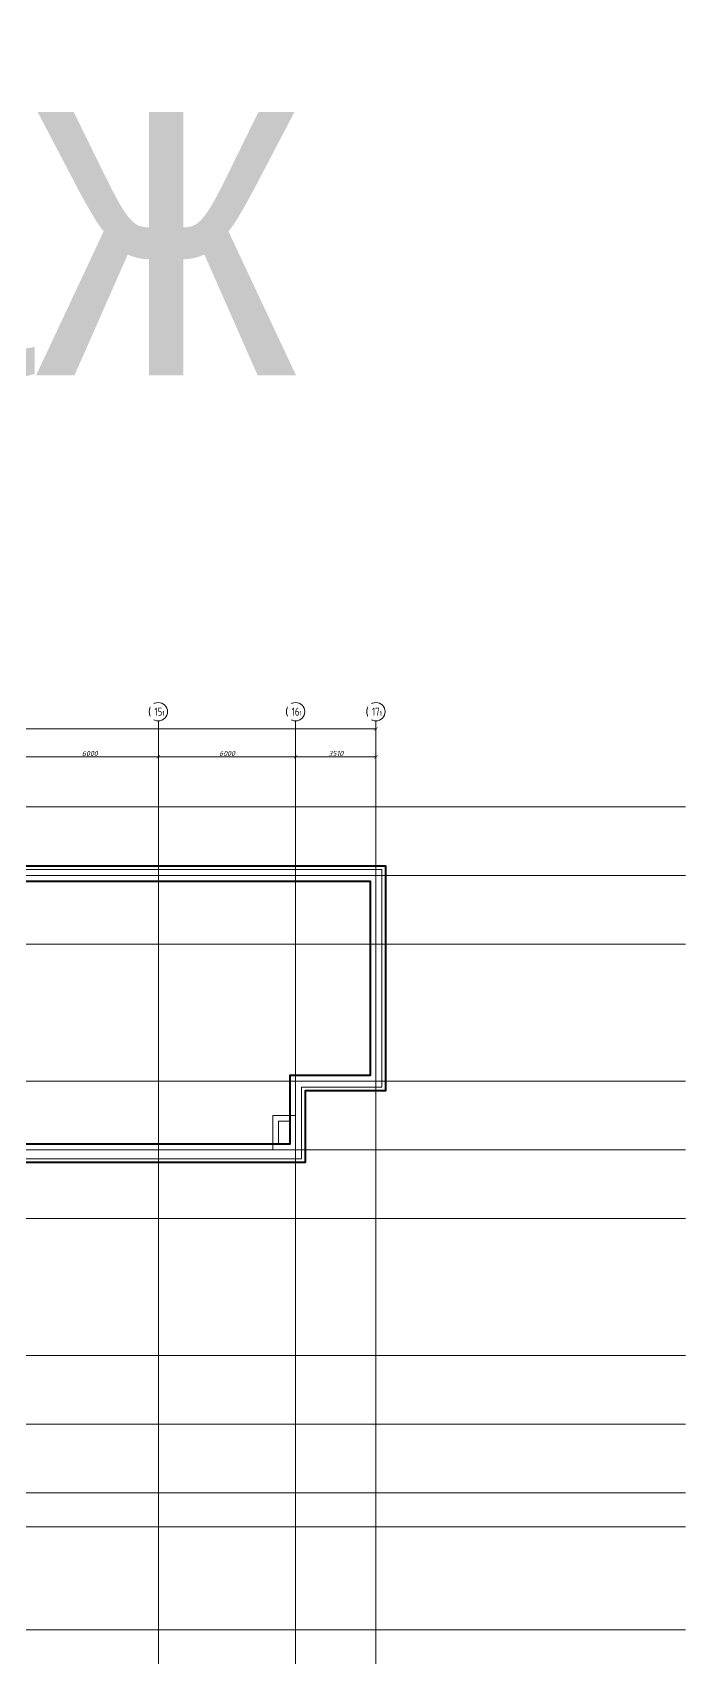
# Model space of a CAD drawing. Header units: millimetres. Extents: x 0 to 546, y 0 to 356.
# Drawn here: x 516.6 to 545.2, y 284.8 to 355.9 of the extents above; entities that cross this region are included whole.
import ezdxf

# ---------------------------------------------------------------- set-up
doc = ezdxf.new("R2010")
doc.units = ezdxf.units.MM
for name, pattern in [('ACAD_ISO02W100', [15, 12, -3]), ('CENTER', [2, 1.25, -0.25, 0.25, -0.25]), ('HIDDEN', [6, 4, -2])]:
    doc.linetypes.add(name, pattern=pattern)
for name, color, linetype, lineweight in [('АР_Навесной фасад', 147, 'Continuous', 5), ('АР_Оси', 195, 'Continuous', 9), ('АР_Оси размеры', 164, 'Continuous', 9), ('перекр 0.3', 181, 'Continuous', 30), ('пунктир', 251, 'Continuous', 13)]:
    doc.layers.add(name, color=color, linetype=linetype, lineweight=lineweight)
doc.styles.add('Arial', font='ARIALN.TTF')
doc.styles.add('ГОСТ 2.304', font='isocpeur.ttf', dxfattribs={"width": 0.7})
doc.styles.add('Мой', font='isocpeui.ttf')
doc.dimstyles.new('Размер в модели', dxfattribs={"dimscale": 0.5, "dimtxt": 0.45, "dimasz": 0.3, "dimexe": 0.05, "dimexo": 0.05, "dimgap": 0.07, "dimtad": 1, "dimdec": 0, "dimlfac": 1000, "dimzin": 1, "dimdsep": 46, "dimtxsty": 'Мой', "dimblk": 'ARCHTICK', "dimcen": 0, "dimdle": 0.05, "dimclrd": 7, "dimclre": 7, "dimclrt": 7, "dimadec": 7, "dimazin": 0, "dimtfac": 1, "dimtdec": 0, "dimtmove": 0, "dimatfit": 3, "dimfxl": 1, "dimfxlon": 1, "dimtolj": 1, "dimtzin": 9, "dimlwd": 13, "dimlwe": -1, "dimarcsym": 1})

# ---------------------------------------------------------------- blocks, each defined once
blk = doc.blocks.new('_ArchTick')
at = {"color": 0, "linetype": 'ByBlock', "const_width": 0.15}
blk.add_lwpolyline([(-0.5, -0.5), (0.5, 0.5)], dxfattribs=at)
blk = doc.blocks.new('*D196')
at = {"layer": 'АР_Оси размеры', "color": 7, "lineweight": 13, "ltscale": 100, "transparency": 16777216}
blk.add_line((516.117, 324.214), (522.167, 324.214), dxfattribs=at)
at = {"layer": 'АР_Оси размеры', "color": 7, "ltscale": 100, "transparency": 16777216}
for p, q in [((516.142, 324.714), (516.142, 324.189)), ((522.142, 324.691), (522.142, 324.189))]:
    blk.add_line(p, q, dxfattribs=at)
at = {"layer": 'АР_Оси размеры', "color": 7, "lineweight": 13, "ltscale": 100, "transparency": 16777216, "xscale": 0.15, "yscale": 0.15, "zscale": 0.15, "rotation": 180}
blk.add_blockref('_ArchTick', (516.142, 324.214), dxfattribs=at)
at = {"layer": 'АР_Оси размеры', "color": 7, "lineweight": 13, "ltscale": 100, "transparency": 16777216, "xscale": 0.15, "yscale": 0.15, "zscale": 0.15}
blk.add_blockref('_ArchTick', (522.142, 324.214), dxfattribs=at)
at = {"layer": 'АР_Оси размеры', "color": 7, "ltscale": 100, "transparency": 16777216, "insert": (519.142, 324.362), "char_height": 0.225, "attachment_point": 5, "style": 'Мой'}
blk.add_mtext('\\A1;6000', dxfattribs=at)
blk = doc.blocks.new('*D197')
at = {"layer": 'АР_Оси размеры', "color": 7, "lineweight": 13, "ltscale": 100, "transparency": 16777216}
blk.add_line((522.117, 324.214), (528.167, 324.214), dxfattribs=at)
at = {"layer": 'АР_Оси размеры', "color": 7, "ltscale": 100, "transparency": 16777216}
for p, q in [((522.142, 324.691), (522.142, 324.189)), ((528.142, 324.69), (528.142, 324.189))]:
    blk.add_line(p, q, dxfattribs=at)
at = {"layer": 'АР_Оси размеры', "color": 7, "lineweight": 13, "ltscale": 100, "transparency": 16777216, "xscale": 0.15, "yscale": 0.15, "zscale": 0.15, "rotation": 180}
blk.add_blockref('_ArchTick', (522.142, 324.214), dxfattribs=at)
at = {"layer": 'АР_Оси размеры', "color": 7, "lineweight": 13, "ltscale": 100, "transparency": 16777216, "xscale": 0.15, "yscale": 0.15, "zscale": 0.15}
blk.add_blockref('_ArchTick', (528.142, 324.214), dxfattribs=at)
at = {"layer": 'АР_Оси размеры', "color": 7, "ltscale": 100, "transparency": 16777216, "insert": (525.142, 324.362), "char_height": 0.225, "attachment_point": 5, "style": 'Мой'}
blk.add_mtext('\\A1;6000', dxfattribs=at)
blk = doc.blocks.new('*D198')
at = {"layer": 'АР_Оси размеры', "color": 7, "lineweight": 13, "ltscale": 100, "transparency": 16777216}
blk.add_line((528.117, 324.214), (531.677, 324.214), dxfattribs=at)
at = {"layer": 'АР_Оси размеры', "color": 7, "ltscale": 100, "transparency": 16777216}
for p, q in [((528.142, 324.69), (528.142, 324.189)), ((531.652, 324.714), (531.652, 324.189))]:
    blk.add_line(p, q, dxfattribs=at)
at = {"layer": 'АР_Оси размеры', "color": 7, "lineweight": 13, "ltscale": 100, "transparency": 16777216, "xscale": 0.15, "yscale": 0.15, "zscale": 0.15, "rotation": 180}
blk.add_blockref('_ArchTick', (528.142, 324.214), dxfattribs=at)
at = {"layer": 'АР_Оси размеры', "color": 7, "lineweight": 13, "ltscale": 100, "transparency": 16777216, "xscale": 0.15, "yscale": 0.15, "zscale": 0.15}
blk.add_blockref('_ArchTick', (531.652, 324.214), dxfattribs=at)
at = {"layer": 'АР_Оси размеры', "color": 7, "ltscale": 100, "transparency": 16777216, "insert": (529.897, 324.362), "char_height": 0.225, "attachment_point": 5, "style": 'Мой'}
blk.add_mtext('\\A1;3510', dxfattribs=at)
blk = doc.blocks.new('*D203')
at = {"layer": 'АР_Оси размеры', "color": 7, "lineweight": 13, "ltscale": 100, "transparency": 16777216}
blk.add_line((468.117, 325.437), (531.677, 325.437), dxfattribs=at)
at = {"layer": 'АР_Оси размеры', "color": 7, "ltscale": 100, "transparency": 16777216}
for p, q in [((468.142, 325.437), (468.142, 325.462)), ((531.652, 325.437), (531.652, 325.462))]:
    blk.add_line(p, q, dxfattribs=at)
at = {"layer": 'АР_Оси размеры', "color": 7, "lineweight": 13, "ltscale": 100, "transparency": 16777216, "xscale": 0.15, "yscale": 0.15, "zscale": 0.15, "rotation": 180}
blk.add_blockref('_ArchTick', (468.142, 325.437), dxfattribs=at)
at = {"layer": 'АР_Оси размеры', "color": 7, "lineweight": 13, "ltscale": 100, "transparency": 16777216, "xscale": 0.15, "yscale": 0.15, "zscale": 0.15}
blk.add_blockref('_ArchTick', (531.652, 325.437), dxfattribs=at)
at = {"layer": 'АР_Оси размеры', "color": 7, "ltscale": 100, "transparency": 16777216, "insert": (499.897, 325.584), "char_height": 0.225, "attachment_point": 5, "style": 'Мой'}
blk.add_mtext('\\A1;63510', dxfattribs=at)
blk = doc.blocks.new('прпр')
at = {"layer": 'АР_Навесной фасад', "color": 18, "lineweight": 40, "ltscale": 100, "true_color": 0x000000}
for points in [[(479.7211, 322.4442), (489.5611, 322.4442), (489.5611, 319.4442), (497.7211, 319.4442), (497.7211, 322.9542), (506.0616, 322.9542), (506.0611, 319.4442), (532.0711, 319.4442), (532.0711, 309.6042), (528.5611, 309.6042), (528.5611, 306.4742), (499.0204, 306.4742), (499.0204, 306.3342, -0.1768281), (496.2505, 300.1328, -0.1882125), (489.701, 297.1394), (489.561, 297.1394), (489.561, 293.9592), (492.691, 293.9592), (492.691, 291.0292), (495.8111, 291.0292), (495.8111, 282.6892)], [(490.0761, 318.7742), (498.3911, 318.7742), (498.3911, 322.2842), (505.3914, 322.2842), (505.3908, 318.774), (531.4011, 318.774), (531.4011, 310.2742), (527.8911, 310.2742), (527.8911, 307.2742), (498.3761, 307.2742), (498.3761, 306.3342, -0.1713588), (495.8447, 300.6717, -0.1904546), (489.6493, 297.7929), (488.891, 297.7929), (488.891, 293.2892), (492.021, 293.2892), (492.021, 290.3592), (492.901, 290.3592)]]:
    blk.add_lwpolyline(points, format="xyb", dxfattribs=at)
at = {"layer": 'АР_Оси', "linetype": 'CENTER', "ltscale": 1000}
for p, q in [((522.1423, 325.7866), (522.1423, 270.0543)), ((528.1423, 325.7866), (528.1423, 270.0543)), ((531.6523, 325.7866), (531.6523, 270.0543)), ((462.0087, 322.0242), (545.1871, 322.0242)), ((462.0087, 319.0242), (545.1871, 319.0242)), ((462.0087, 316.0242), (545.1871, 316.0242)), ((462.0087, 310.0242), (545.1871, 310.0242)), ((462.0087, 307.0242), (545.1871, 307.0242)), ((462.0087, 304.0242), (545.1871, 304.0242)), ((462.0087, 298.0242), (545.1871, 298.0242)), ((462.0087, 295.0242), (545.1871, 295.0242)), ((462.0087, 292.0242), (545.1871, 292.0242)), ((462.0087, 290.5242), (545.1871, 290.5242)), ((462.0087, 286.0242), (545.1871, 286.0242))]:
    blk.add_line(p, q, dxfattribs=at)
at = {"layer": 'АР_Оси', "ltscale": 0.5}
for centre in [(522.1423, 326.1866), (528.1423, 326.1866), (531.6523, 326.1866)]:
    blk.add_circle(centre, 0.4, dxfattribs=at)
at = {"layer": 'перекр 0.3', "color": 7, "linetype": 'HIDDEN', "lineweight": 5, "ltscale": 50}
for points in [[(527.1416, 307.0242), (528.1411, 307.0242), (528.1411, 308.5227), (527.1416, 308.5227)], [(527.3916, 307.2742), (527.8911, 307.2742), (527.8911, 308.2727), (527.3916, 308.2727)]]:
    blk.add_lwpolyline(points, close=True, dxfattribs=at)
at = {"layer": 'пунктир', "color": 2, "linetype": 'ACAD_ISO02W100', "ltscale": 50}
blk.add_lwpolyline([(505.9011, 319.2842), (531.9111, 319.2842), (531.9111, 309.7642), (528.4011, 309.7642), (528.4011, 306.6342), (498.8604, 306.6342)], dxfattribs=at)
at = {"style": 'Arial'}
blk.add_text('4 этаж', height=15, dxfattribs=at).set_placement((476.2095, 340.9002))
at = {"layer": 'АР_Оси размеры', "ltscale": 100}
for base, p1, p2, picture, middle in [((522.1423, 324.2143), (516.1423, 324.7869), (522.1423, 324.7163), '*D196', (519.1423, 324.3618)), ((528.1423, 324.2143), (522.1423, 324.7163), (528.1423, 324.7155), '*D197', (525.1423, 324.3618)), ((531.6523, 324.2143), (528.1423, 324.7155), (531.6523, 324.7525), '*D198', (529.8973, 324.3618))]:
    dim = blk.add_linear_dim(base=base, p1=p1, p2=p2, dimstyle='Размер в модели', dxfattribs=at)
    dim.commit()
    dim.dimension.update_dxf_attribs({"geometry": picture, "text_midpoint": middle})
at = {"layer": 'АР_Оси', "char_height": 0.35, "width": 0.123867, "attachment_point": 1, "line_spacing_factor": 1.149209, "style": 'ГОСТ 2.304', "bg_fill": 2}
for s, insert in [('{\\W0.8;15\\H0.57143x;1}', (521.9682, 326.3644)), ('{\\W0.8;16\\H0.57143x;1}', (527.9682, 326.3644)), ('{\\W0.8;17\\H0.57143x;1}', (531.4782, 326.3644))]:
    blk.add_mtext(s, dxfattribs=dict(at, insert=insert))
at = {"layer": 'АР_Оси размеры', "ltscale": 100}
dim = blk.add_linear_dim(base=(531.6523, 325.4366), p1=(468.1423, 325.4366), p2=(531.6523, 325.4366), dimstyle='Размер в модели', dxfattribs=at)
dim.commit()
dim.dimension.update_dxf_attribs({"geometry": '*D203', "text_midpoint": (499.8973, 325.5841)})

msp = doc.modelspace()

# ---------------------------------------------------------------- block references
msp.add_blockref('прпр', (0, 0))

doc.saveas('drawing.dxf')
